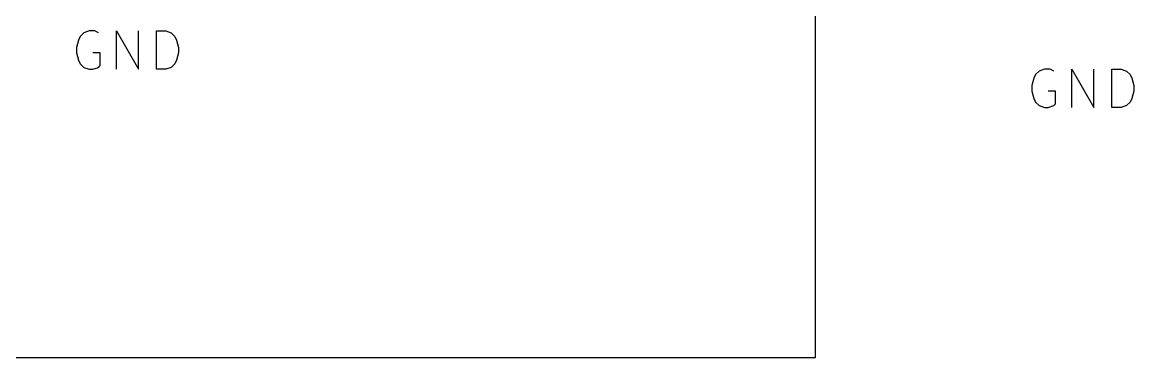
# Model space of a CAD drawing. Extents: x 0.4 to 11.3, y -7.9 to -0.4.
# Drawn here: x 3.512 to 4.967, y -6.65 to -6.211 of the extents above; entities that cross this region are included whole.
import ezdxf

# ---------------------------------------------------------------- set-up
doc = ezdxf.new("R2010")
doc.units = 0
doc.header["$MEASUREMENT"] = 0
doc.layers.add('CYAN2', color=4, linetype='CONTINUOUS')
doc.layers.add('GREEN3', color=91, linetype='CONTINUOUS')

msp = doc.modelspace()

# ---------------------------------------------------------------- linework, layer by layer
at = {"layer": 'CYAN2', "linetype": 'CONTINUOUS'}
for p, q in [((3.6, -6.2228), (3.5929, -6.2252)), ((3.6071, -6.2228), (3.6, -6.2228)), ((3.6119, -6.2252), (3.6071, -6.2228)), ((3.6357, -6.2728), (3.6357, -6.2228)), ((3.6357, -6.2228), (3.6643, -6.2728)), ((3.6643, -6.2728), (3.6643, -6.2228)), ((3.6881, -6.2728), (3.6881, -6.2228)), ((3.6881, -6.2228), (3.7, -6.2228)), ((3.7, -6.2228), (3.7071, -6.2252)), ((3.5857, -6.2347), (3.5833, -6.2442)), ((3.5881, -6.2299), (3.5857, -6.2347)), ((3.5929, -6.2252), (3.5881, -6.2299)), ((3.7071, -6.2252), (3.7119, -6.2299)), ((3.7119, -6.2299), (3.7143, -6.2347)), ((3.7143, -6.2347), (3.7167, -6.2442)), ((3.5833, -6.2442), (3.5833, -6.2514)), ((3.5833, -6.2514), (3.5857, -6.2609)), ((3.6143, -6.2514), (3.6048, -6.2514)), ((3.6143, -6.268), (3.6143, -6.2514)), ((3.7167, -6.2514), (3.7143, -6.2609)), ((3.7167, -6.2442), (3.7167, -6.2514)), ((3.5857, -6.2609), (3.5881, -6.2657)), ((3.5881, -6.2657), (3.5929, -6.2704)), ((3.6119, -6.2704), (3.6143, -6.268)), ((3.7119, -6.2657), (3.7071, -6.2704)), ((3.7143, -6.2609), (3.7119, -6.2657)), ((3.5929, -6.2704), (3.6, -6.2728)), ((3.6, -6.2728), (3.6048, -6.2728)), ((3.6048, -6.2728), (3.6119, -6.2704)), ((3.7, -6.2728), (3.6881, -6.2728)), ((3.7071, -6.2704), (3.7, -6.2728)), ((4.8381, -6.2799), (4.8357, -6.2847)), ((4.8429, -6.2752), (4.8381, -6.2799)), ((4.85, -6.2728), (4.8429, -6.2752)), ((4.8571, -6.2728), (4.85, -6.2728)), ((4.8619, -6.2752), (4.8571, -6.2728)), ((4.8857, -6.3228), (4.8857, -6.2728)), ((4.8857, -6.2728), (4.9143, -6.3228)), ((4.9143, -6.3228), (4.9143, -6.2728)), ((4.9381, -6.3228), (4.9381, -6.2728)), ((4.9381, -6.2728), (4.95, -6.2728)), ((4.95, -6.2728), (4.9571, -6.2752)), ((4.9571, -6.2752), (4.9619, -6.2799)), ((4.9619, -6.2799), (4.9643, -6.2847)), ((4.8357, -6.2847), (4.8333, -6.2942)), ((4.8333, -6.2942), (4.8333, -6.3014)), ((4.9643, -6.2847), (4.9667, -6.2942)), ((4.9667, -6.2942), (4.9667, -6.3014)), ((4.8333, -6.3014), (4.8357, -6.3109)), ((4.8357, -6.3109), (4.8381, -6.3157)), ((4.8643, -6.3014), (4.8548, -6.3014)), ((4.8643, -6.318), (4.8643, -6.3014)), ((4.9643, -6.3109), (4.9619, -6.3157)), ((4.9667, -6.3014), (4.9643, -6.3109)), ((4.8381, -6.3157), (4.8429, -6.3204)), ((4.8429, -6.3204), (4.85, -6.3228)), ((4.85, -6.3228), (4.8548, -6.3228)), ((4.8548, -6.3228), (4.8619, -6.3204)), ((4.8619, -6.3204), (4.8643, -6.318)), ((4.95, -6.3228), (4.9381, -6.3228)), ((4.9571, -6.3204), (4.95, -6.3228)), ((4.9619, -6.3157), (4.9571, -6.3204))]:
    msp.add_line(p, q, dxfattribs=at)
at = {"layer": 'GREEN3', "linetype": 'CONTINUOUS'}
for p, q in [((4.55, -5.6), (4.55, -6.65)), ((4.55, -6.65), (2.4, -6.65))]:
    msp.add_line(p, q, dxfattribs=at)

doc.saveas('drawing.dxf')
